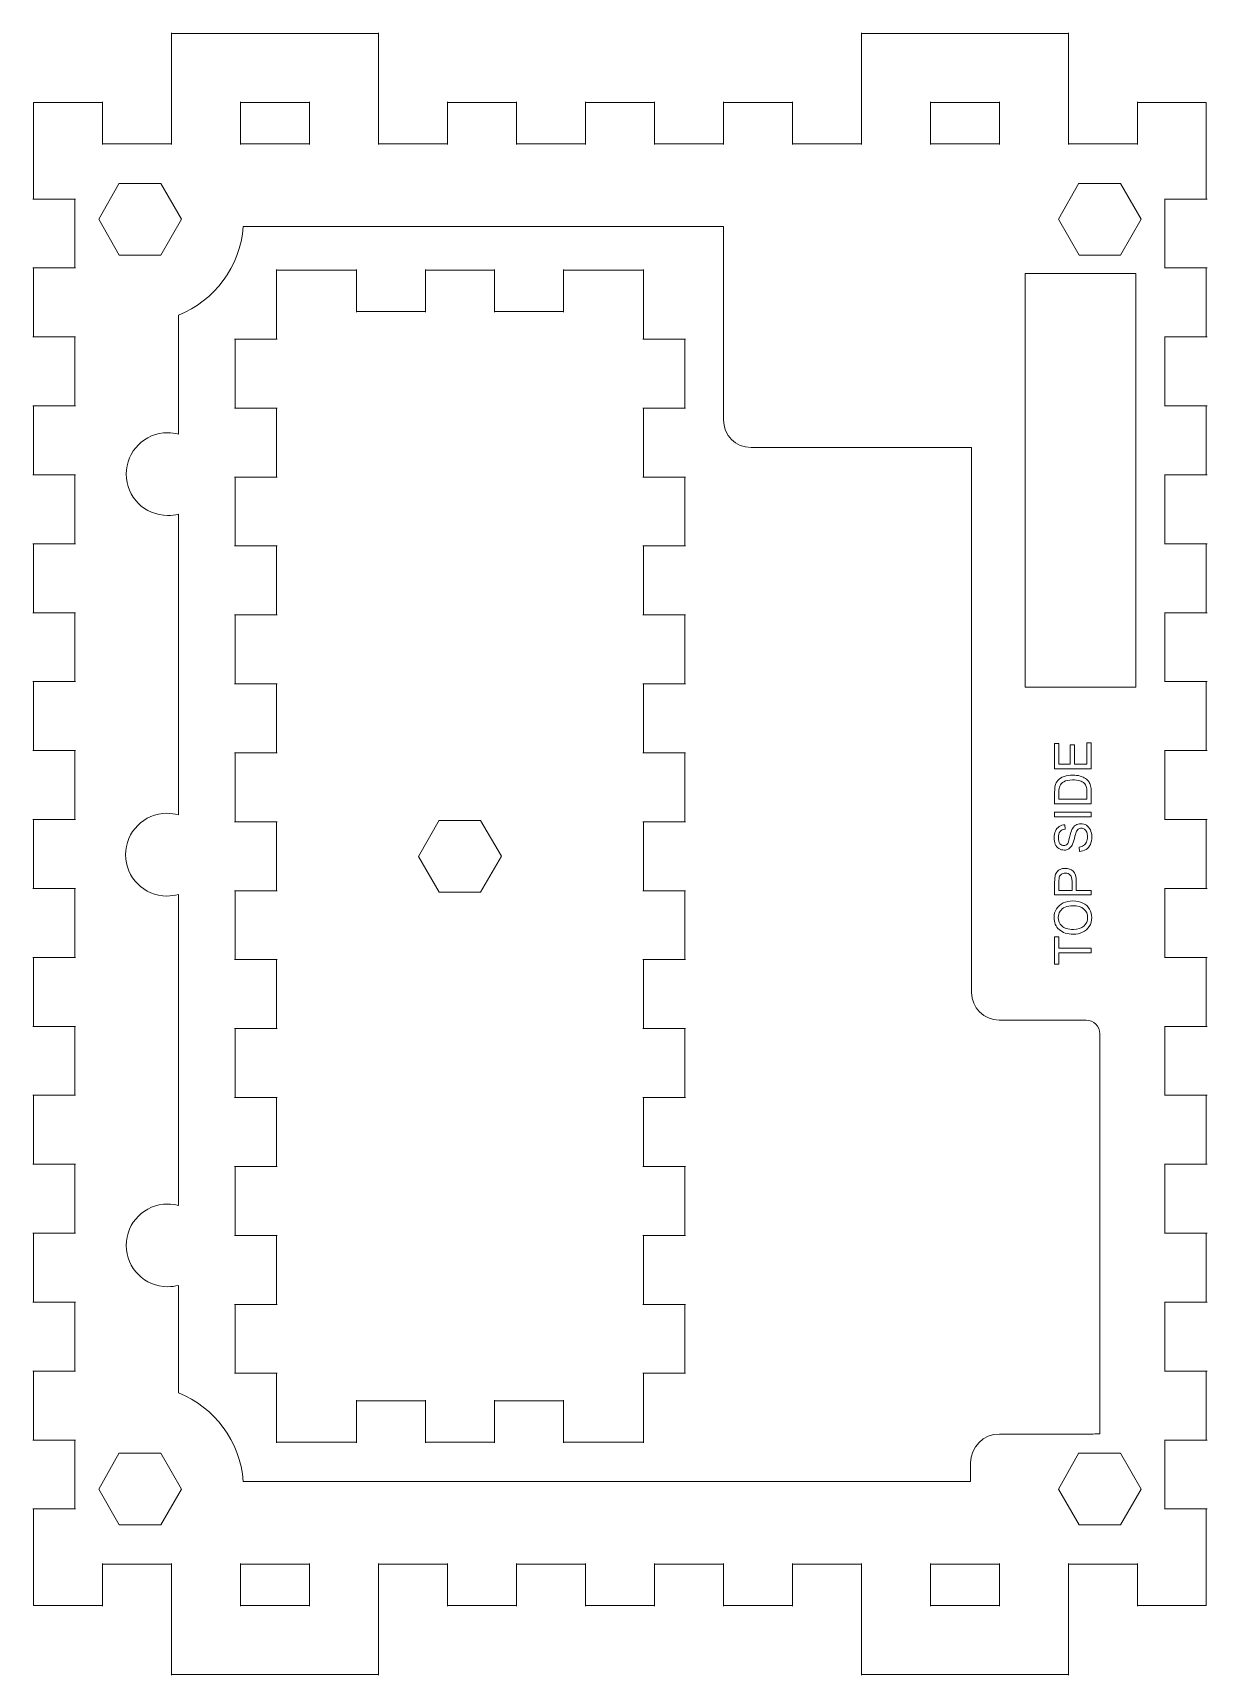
# Model space of a CAD drawing. Header units: centimetres. Extents: x -17.6 to 17, y -10.6 to 13.3.
# Drawn here: x -17.55 to -9.04, y 1.41 to 13.32 of the extents above; entities that cross this region are included whole.
import ezdxf

# ---------------------------------------------------------------- set-up
doc = ezdxf.new("R2010")
doc.units = ezdxf.units.CM
doc.header["$MEASUREMENT"] = 0
doc.layers.add('Layer 1', color=7, linetype='Continuous')

msp = doc.modelspace()

# ---------------------------------------------------------------- linework, layer by layer
at = {"layer": 'Layer 1', "color": 250, "lineweight": 9}
for points in [[(-16.5454, 12.51), (-16.5454, 12.51), (-16.5454, 13.32), (-16.5454, 13.32)], [(-16.5454, 13.315), (-16.5454, 13.315), (-15.0454, 13.315), (-15.0454, 13.315)], [(-15.0454, 12.51), (-15.0454, 12.51), (-15.0454, 13.32), (-15.0454, 13.32)], [(-11.5454, 12.51), (-11.5454, 12.51), (-11.5454, 13.32), (-11.5454, 13.32)], [(-11.5454, 13.315), (-11.5454, 13.315), (-10.0454, 13.315), (-10.0454, 13.315)], [(-10.0454, 12.51), (-10.0454, 12.51), (-10.0454, 13.32), (-10.0454, 13.32)], [(-17.545, 12.115), (-17.545, 12.115), (-17.545, 12.815), (-17.545, 12.815)], [(-17.545, 12.815), (-17.545, 12.815), (-17.0454, 12.815), (-17.0454, 12.815)], [(-17.0454, 12.51), (-17.0454, 12.51), (-17.0454, 12.82), (-17.0454, 12.82)], [(-16.0454, 12.51), (-16.0454, 12.51), (-16.0454, 12.82), (-16.0454, 12.82)], [(-16.0454, 12.815), (-16.0454, 12.815), (-15.5454, 12.815), (-15.5454, 12.815)], [(-15.5454, 12.51), (-15.5454, 12.51), (-15.5454, 12.82), (-15.5454, 12.82)], [(-14.5454, 12.51), (-14.5454, 12.51), (-14.5454, 12.82), (-14.5454, 12.82)], [(-14.5454, 12.815), (-14.5454, 12.815), (-14.0454, 12.815), (-14.0454, 12.815)], [(-14.0454, 12.51), (-14.0454, 12.51), (-14.0454, 12.82), (-14.0454, 12.82)], [(-13.5454, 12.51), (-13.5454, 12.51), (-13.5454, 12.82), (-13.5454, 12.82)], [(-13.5454, 12.815), (-13.5454, 12.815), (-13.0454, 12.815), (-13.0454, 12.815)], [(-13.0454, 12.51), (-13.0454, 12.51), (-13.0454, 12.82), (-13.0454, 12.82)], [(-12.5454, 12.51), (-12.5454, 12.51), (-12.5454, 12.82), (-12.5454, 12.82)], [(-12.5454, 12.815), (-12.5454, 12.815), (-12.0454, 12.815), (-12.0454, 12.815)], [(-12.0454, 12.51), (-12.0454, 12.51), (-12.0454, 12.82), (-12.0454, 12.82)], [(-11.0454, 12.51), (-11.0454, 12.51), (-11.0454, 12.82), (-11.0454, 12.82)], [(-11.0454, 12.815), (-11.0454, 12.815), (-10.5454, 12.815), (-10.5454, 12.815)], [(-10.5454, 12.51), (-10.5454, 12.51), (-10.5454, 12.82), (-10.5454, 12.82)], [(-9.5454, 12.51), (-9.5454, 12.51), (-9.5454, 12.82), (-9.5454, 12.82)], [(-9.5454, 12.815), (-9.5454, 12.815), (-9.0458, 12.815), (-9.0458, 12.815)], [(-9.0458, 12.115), (-9.0458, 12.115), (-9.0458, 12.815), (-9.0458, 12.815)], [(-17.0454, 12.515), (-17.0454, 12.515), (-16.5454, 12.515), (-16.5454, 12.515)], [(-16.0454, 12.515), (-16.0454, 12.515), (-15.5454, 12.515), (-15.5454, 12.515)], [(-15.0454, 12.515), (-15.0454, 12.515), (-14.5454, 12.515), (-14.5454, 12.515)], [(-14.0454, 12.515), (-14.0454, 12.515), (-13.5454, 12.515), (-13.5454, 12.515)], [(-13.0454, 12.515), (-13.0454, 12.515), (-12.5454, 12.515), (-12.5454, 12.515)], [(-12.0454, 12.515), (-12.0454, 12.515), (-11.5454, 12.515), (-11.5454, 12.515)], [(-11.0454, 12.515), (-11.0454, 12.515), (-10.5454, 12.515), (-10.5454, 12.515)], [(-10.0454, 12.515), (-10.0454, 12.515), (-9.5454, 12.515), (-9.5454, 12.515)], [(-16.62318, 12.22847), (-16.62318, 12.22847), (-16.923, 12.22847), (-16.923, 12.22847)], [(-9.66778, 12.22847), (-9.66778, 12.22847), (-9.9676, 12.22847), (-9.9676, 12.22847)], [(-17.24, 12.115), (-17.24, 12.115), (-17.55, 12.115), (-17.55, 12.115)], [(-17.24499, 11.615), (-17.24499, 11.615), (-17.24499, 12.115), (-17.24499, 12.115)], [(-9.04, 12.115), (-9.04, 12.115), (-9.35, 12.115), (-9.35, 12.115)], [(-9.3458, 12.115), (-9.3458, 12.115), (-9.3458, 11.615), (-9.3458, 11.615)], [(-16.02504, 11.915), (-16.04597, 11.62248), (-16.23465, 11.37638), (-16.4954, 11.2724)], [(-16.02504, 11.915), (-16.02504, 11.915), (-12.54538, 11.915), (-12.54538, 11.915)], [(-17.24, 11.615), (-17.24, 11.615), (-17.55, 11.615), (-17.55, 11.615)], [(-17.545, 11.115), (-17.545, 11.115), (-17.545, 11.615), (-17.545, 11.615)], [(-9.04, 11.615), (-9.04, 11.615), (-9.35, 11.615), (-9.35, 11.615)], [(-9.0458, 11.115), (-9.0458, 11.115), (-9.0458, 11.615), (-9.0458, 11.615)], [(-16.4954, 10.40984), (-16.4954, 10.40984), (-16.4954, 11.2724), (-16.4954, 11.2724)], [(-17.24, 11.115), (-17.24, 11.115), (-17.55, 11.115), (-17.55, 11.115)], [(-17.24499, 10.615), (-17.24499, 10.615), (-17.24499, 11.115), (-17.24499, 11.115)], [(-9.04, 11.115), (-9.04, 11.115), (-9.35, 11.115), (-9.35, 11.115)], [(-9.3458, 11.115), (-9.3458, 11.115), (-9.3458, 10.615), (-9.3458, 10.615)], [(-17.24, 10.615), (-17.24, 10.615), (-17.55, 10.615), (-17.55, 10.615)], [(-17.545, 10.115), (-17.545, 10.115), (-17.545, 10.615), (-17.545, 10.615)], [(-9.04, 10.615), (-9.04, 10.615), (-9.35, 10.615), (-9.35, 10.615)], [(-9.0458, 10.115), (-9.0458, 10.115), (-9.0458, 10.615), (-9.0458, 10.615)], [(-17.24, 10.115), (-17.24, 10.115), (-17.55, 10.115), (-17.55, 10.115)], [(-17.24499, 9.615), (-17.24499, 9.615), (-17.24499, 10.115), (-17.24499, 10.115)], [(-9.04, 10.115), (-9.04, 10.115), (-9.35, 10.115), (-9.35, 10.115)], [(-9.3458, 10.115), (-9.3458, 10.115), (-9.3458, 9.615), (-9.3458, 9.615)], [(-16.4954, 7.64844), (-16.4954, 7.64844), (-16.4954, 9.8302), (-16.4954, 9.8302)], [(-17.24, 9.615), (-17.24, 9.615), (-17.55, 9.615), (-17.55, 9.615)], [(-17.545, 9.115), (-17.545, 9.115), (-17.545, 9.615), (-17.545, 9.615)], [(-9.04, 9.615), (-9.04, 9.615), (-9.35, 9.615), (-9.35, 9.615)], [(-9.0458, 9.115), (-9.0458, 9.115), (-9.0458, 9.615), (-9.0458, 9.615)], [(-17.24, 9.115), (-17.24, 9.115), (-17.55, 9.115), (-17.55, 9.115)], [(-17.24499, 8.615), (-17.24499, 8.615), (-17.24499, 9.115), (-17.24499, 9.115)], [(-9.04, 9.115), (-9.04, 9.115), (-9.35, 9.115), (-9.35, 9.115)], [(-9.3458, 9.115), (-9.3458, 9.115), (-9.3458, 8.615), (-9.3458, 8.615)], [(-17.24, 8.615), (-17.24, 8.615), (-17.55, 8.615), (-17.55, 8.615)], [(-17.545, 8.115), (-17.545, 8.115), (-17.545, 8.615), (-17.545, 8.615)], [(-9.04, 8.615), (-9.04, 8.615), (-9.35, 8.615), (-9.35, 8.615)], [(-9.0458, 8.115), (-9.0458, 8.115), (-9.0458, 8.615), (-9.0458, 8.615)], [(-17.24, 8.115), (-17.24, 8.115), (-17.55, 8.115), (-17.55, 8.115)], [(-17.24499, 7.615), (-17.24499, 7.615), (-17.24499, 8.115), (-17.24499, 8.115)], [(-9.04, 8.115), (-9.04, 8.115), (-9.35, 8.115), (-9.35, 8.115)], [(-9.3458, 8.115), (-9.3458, 8.115), (-9.3458, 7.615), (-9.3458, 7.615)], [(-17.24, 7.615), (-17.24, 7.615), (-17.55, 7.615), (-17.55, 7.615)], [(-17.545, 7.115), (-17.545, 7.115), (-17.545, 7.615), (-17.545, 7.615)], [(-9.04, 7.615), (-9.04, 7.615), (-9.35, 7.615), (-9.35, 7.615)], [(-9.0458, 7.115), (-9.0458, 7.115), (-9.0458, 7.615), (-9.0458, 7.615)], [(-17.24, 7.115), (-17.24, 7.115), (-17.55, 7.115), (-17.55, 7.115)], [(-17.24499, 6.615), (-17.24499, 6.615), (-17.24499, 7.115), (-17.24499, 7.115)], [(-16.4954, 4.81656), (-16.4954, 4.81656), (-16.4954, 7.07158), (-16.4954, 7.07158)], [(-9.04, 7.115), (-9.04, 7.115), (-9.35, 7.115), (-9.35, 7.115)], [(-9.3458, 7.115), (-9.3458, 7.115), (-9.3458, 6.615), (-9.3458, 6.615)], [(-17.24, 6.615), (-17.24, 6.615), (-17.55, 6.615), (-17.55, 6.615)], [(-17.545, 6.115), (-17.545, 6.115), (-17.545, 6.615), (-17.545, 6.615)], [(-9.04, 6.615), (-9.04, 6.615), (-9.35, 6.615), (-9.35, 6.615)], [(-9.0458, 6.115), (-9.0458, 6.115), (-9.0458, 6.615), (-9.0458, 6.615)], [(-17.24, 6.115), (-17.24, 6.115), (-17.55, 6.115), (-17.55, 6.115)], [(-17.24499, 5.615), (-17.24499, 5.615), (-17.24499, 6.115), (-17.24499, 6.115)], [(-9.04, 6.115), (-9.04, 6.115), (-9.35, 6.115), (-9.35, 6.115)], [(-9.3458, 6.115), (-9.3458, 6.115), (-9.3458, 5.615), (-9.3458, 5.615)], [(-17.24, 5.615), (-17.24, 5.615), (-17.55, 5.615), (-17.55, 5.615)], [(-17.545, 5.115), (-17.545, 5.115), (-17.545, 5.615), (-17.545, 5.615)], [(-9.04, 5.615), (-9.04, 5.615), (-9.35, 5.615), (-9.35, 5.615)], [(-9.0458, 5.115), (-9.0458, 5.115), (-9.0458, 5.615), (-9.0458, 5.615)], [(-17.24, 5.115), (-17.24, 5.115), (-17.55, 5.115), (-17.55, 5.115)], [(-17.24499, 4.615), (-17.24499, 4.615), (-17.24499, 5.115), (-17.24499, 5.115)], [(-9.04, 5.115), (-9.04, 5.115), (-9.35, 5.115), (-9.35, 5.115)], [(-9.3458, 5.115), (-9.3458, 5.115), (-9.3458, 4.615), (-9.3458, 4.615)], [(-9.8177, 4.03204), (-9.8177, 4.03204), (-9.8177, 4.76066), (-9.8177, 4.76066)], [(-17.24, 4.615), (-17.24, 4.615), (-17.55, 4.615), (-17.55, 4.615)], [(-17.545, 4.115), (-17.545, 4.115), (-17.545, 4.615), (-17.545, 4.615)], [(-9.04, 4.615), (-9.04, 4.615), (-9.35, 4.615), (-9.35, 4.615)], [(-9.0458, 4.115), (-9.0458, 4.115), (-9.0458, 4.615), (-9.0458, 4.615)], [(-16.4954, 3.45761), (-16.4954, 3.45761), (-16.4954, 4.23692), (-16.4954, 4.23692)], [(-17.24, 4.115), (-17.24, 4.115), (-17.55, 4.115), (-17.55, 4.115)], [(-17.24499, 3.615), (-17.24499, 3.615), (-17.24499, 4.115), (-17.24499, 4.115)], [(-9.04, 4.115), (-9.04, 4.115), (-9.35, 4.115), (-9.35, 4.115)], [(-9.3458, 4.115), (-9.3458, 4.115), (-9.3458, 3.615), (-9.3458, 3.615)], [(-9.8177, 4.03204), (-9.8177, 4.03204), (-9.8177, 3.16066), (-9.8177, 3.16066)], [(-17.24, 3.615), (-17.24, 3.615), (-17.55, 3.615), (-17.55, 3.615)], [(-17.545, 3.115), (-17.545, 3.115), (-17.545, 3.615), (-17.545, 3.615)], [(-9.04, 3.615), (-9.04, 3.615), (-9.35, 3.615), (-9.35, 3.615)], [(-9.0458, 3.115), (-9.0458, 3.115), (-9.0458, 3.615), (-9.0458, 3.615)], [(-16.4954, 3.45761), (-16.23465, 3.35362), (-16.04596, 3.10751), (-16.02504, 2.815)], [(-17.24, 3.115), (-17.24, 3.115), (-17.55, 3.115), (-17.55, 3.115)], [(-17.24499, 2.615), (-17.24499, 2.615), (-17.24499, 3.115), (-17.24499, 3.115)], [(-9.04, 3.115), (-9.04, 3.115), (-9.35, 3.115), (-9.35, 3.115)], [(-9.3458, 3.115), (-9.3458, 3.115), (-9.3458, 2.615), (-9.3458, 2.615)], [(-16.62318, 3.01987), (-16.62318, 3.01987), (-16.923, 3.01987), (-16.923, 3.01987)], [(-9.66778, 3.01987), (-9.66778, 3.01987), (-9.9676, 3.01987), (-9.9676, 3.01987)], [(-10.75453, 2.815), (-10.75453, 2.815), (-16.02504, 2.815), (-16.02504, 2.815)], [(-17.24, 2.615), (-17.24, 2.615), (-17.55, 2.615), (-17.55, 2.615)], [(-17.545, 1.915), (-17.545, 1.915), (-17.545, 2.615), (-17.545, 2.615)], [(-9.04, 2.615), (-9.04, 2.615), (-9.35, 2.615), (-9.35, 2.615)], [(-9.0458, 1.915), (-9.0458, 1.915), (-9.0458, 2.615), (-9.0458, 2.615)], [(-17.0454, 1.91), (-17.0454, 1.91), (-17.0454, 2.22), (-17.0454, 2.22)], [(-16.5454, 2.215), (-16.5454, 2.215), (-17.0454, 2.215), (-17.0454, 2.215)], [(-16.5454, 1.41), (-16.5454, 1.41), (-16.5454, 2.22), (-16.5454, 2.22)], [(-16.0454, 1.91), (-16.0454, 1.91), (-16.0454, 2.22), (-16.0454, 2.22)], [(-15.5454, 2.215), (-15.5454, 2.215), (-16.0454, 2.215), (-16.0454, 2.215)], [(-15.5454, 1.91), (-15.5454, 1.91), (-15.5454, 2.22), (-15.5454, 2.22)], [(-15.0454, 1.41), (-15.0454, 1.41), (-15.0454, 2.22), (-15.0454, 2.22)], [(-14.5454, 2.215), (-14.5454, 2.215), (-15.0454, 2.215), (-15.0454, 2.215)], [(-14.5454, 1.91), (-14.5454, 1.91), (-14.5454, 2.22), (-14.5454, 2.22)], [(-14.0454, 1.91), (-14.0454, 1.91), (-14.0454, 2.22), (-14.0454, 2.22)], [(-13.5454, 2.215), (-13.5454, 2.215), (-14.0454, 2.215), (-14.0454, 2.215)], [(-13.5454, 1.91), (-13.5454, 1.91), (-13.5454, 2.22), (-13.5454, 2.22)], [(-13.0454, 1.91), (-13.0454, 1.91), (-13.0454, 2.22), (-13.0454, 2.22)], [(-12.5454, 2.215), (-12.5454, 2.215), (-13.0454, 2.215), (-13.0454, 2.215)], [(-12.5454, 1.91), (-12.5454, 1.91), (-12.5454, 2.22), (-12.5454, 2.22)], [(-12.0454, 1.91), (-12.0454, 1.91), (-12.0454, 2.22), (-12.0454, 2.22)], [(-11.5454, 2.215), (-11.5454, 2.215), (-12.0454, 2.215), (-12.0454, 2.215)], [(-11.5454, 1.41), (-11.5454, 1.41), (-11.5454, 2.22), (-11.5454, 2.22)], [(-11.0454, 1.91), (-11.0454, 1.91), (-11.0454, 2.22), (-11.0454, 2.22)], [(-10.5454, 2.215), (-10.5454, 2.215), (-11.0454, 2.215), (-11.0454, 2.215)], [(-10.5454, 1.91), (-10.5454, 1.91), (-10.5454, 2.22), (-10.5454, 2.22)], [(-10.0454, 1.41), (-10.0454, 1.41), (-10.0454, 2.22), (-10.0454, 2.22)], [(-9.5454, 2.215), (-9.5454, 2.215), (-10.0454, 2.215), (-10.0454, 2.215)], [(-9.5454, 1.91), (-9.5454, 1.91), (-9.5454, 2.22), (-9.5454, 2.22)], [(-17.545, 1.915), (-17.545, 1.915), (-17.0454, 1.915), (-17.0454, 1.915)], [(-16.0454, 1.915), (-16.0454, 1.915), (-15.5454, 1.915), (-15.5454, 1.915)], [(-14.5454, 1.915), (-14.5454, 1.915), (-14.0454, 1.915), (-14.0454, 1.915)], [(-13.5454, 1.915), (-13.5454, 1.915), (-13.0454, 1.915), (-13.0454, 1.915)], [(-12.5454, 1.915), (-12.5454, 1.915), (-12.0454, 1.915), (-12.0454, 1.915)], [(-11.0454, 1.915), (-11.0454, 1.915), (-10.5454, 1.915), (-10.5454, 1.915)], [(-9.5454, 1.915), (-9.5454, 1.915), (-9.0458, 1.915), (-9.0458, 1.915)], [(-16.5454, 1.415), (-16.5454, 1.415), (-15.0454, 1.415), (-15.0454, 1.415)], [(-11.5454, 1.415), (-11.5454, 1.415), (-10.0454, 1.415), (-10.0454, 1.415)]]:
    msp.add_open_spline(points, degree=3, dxfattribs=at)
for points, knots in [([(-16.92468, 12.23015), (-16.92468, 12.23015), (-17.0731, 11.96761), (-17.0731, 11.96761), (-17.0731, 11.96761), (-17.0731, 11.96761), (-16.92341, 11.70846), (-16.92341, 11.70846), (-16.92341, 11.70846), (-16.92341, 11.70846), (-16.62349, 11.70846), (-16.62349, 11.70846)], [0, 0, 0, 0, 0.25, 0.25, 0.25, 0.25, 0.5, 0.5, 0.5, 0.5, 1, 1, 1, 1]), ([(-16.62318, 12.22847), (-16.62318, 12.22847), (-16.4731, 11.96854), (-16.4731, 11.96854), (-16.4731, 11.96854), (-16.4731, 11.96854), (-16.62349, 11.70846), (-16.62349, 11.70846)], [0, 0, 0, 0, 0.33333333, 0.33333333, 0.33333333, 0.33333333, 1, 1, 1, 1]), ([(-9.96928, 12.23015), (-9.96928, 12.23015), (-10.1177, 11.96761), (-10.1177, 11.96761), (-10.1177, 11.96761), (-10.1177, 11.96761), (-9.96801, 11.70846), (-9.96801, 11.70846), (-9.96801, 11.70846), (-9.96801, 11.70846), (-9.66809, 11.70846), (-9.66809, 11.70846)], [0, 0, 0, 0, 0.25, 0.25, 0.25, 0.25, 0.5, 0.5, 0.5, 0.5, 1, 1, 1, 1]), ([(-9.66778, 12.22847), (-9.66778, 12.22847), (-9.5177, 11.96854), (-9.5177, 11.96854), (-9.5177, 11.96854), (-9.5177, 11.96854), (-9.66809, 11.70846), (-9.66809, 11.70846)], [0, 0, 0, 0, 0.33333333, 0.33333333, 0.33333333, 0.33333333, 1, 1, 1, 1]), ([(-12.54538, 11.915), (-12.54538, 11.915), (-12.54538, 10.51276), (-12.54538, 10.51276), (-12.54538, 10.51276), (-12.54538, 10.40276), (-12.45538, 10.31276), (-12.34538, 10.31276), (-12.34538, 10.31276), (-12.34538, 10.31276), (-10.74768, 10.31276), (-10.74768, 10.31276)], [0, 0, 0, 0, 0.25, 0.25, 0.25, 0.25, 0.5, 0.5, 0.5, 0.5, 1, 1, 1, 1]), ([(-9.55768, 8.575), (-9.55768, 8.575), (-9.55768, 11.575), (-9.55768, 11.575), (-9.55768, 11.575), (-9.55768, 11.575), (-10.35768, 11.575), (-10.35768, 11.575), (-10.35768, 11.575), (-10.35768, 11.575), (-10.35768, 8.575), (-10.35768, 8.575), (-10.35768, 8.575), (-10.35768, 8.575), (-9.55768, 8.575), (-9.55768, 8.575)], [0, 0, 0, 0, 0.2, 0.2, 0.2, 0.2, 0.4, 0.4, 0.4, 0.4, 0.6, 0.6, 0.6, 0.6, 1, 1, 1, 1]), ([(-16.4954, 9.8302), (-16.5202, 9.82356), (-16.54628, 9.82002), (-16.57318, 9.82002), (-16.57318, 9.82002), (-16.73887, 9.82002), (-16.87318, 9.95433), (-16.87318, 10.12002), (-16.87318, 10.12002), (-16.87318, 10.28571), (-16.73887, 10.42002), (-16.57318, 10.42002), (-16.57318, 10.42002), (-16.54628, 10.42002), (-16.5202, 10.41648), (-16.4954, 10.40984)], [0, 0, 0, 0, 0.2, 0.2, 0.2, 0.2, 0.4, 0.4, 0.4, 0.4, 0.6, 0.6, 0.6, 0.6, 1, 1, 1, 1]), ([(-10.74768, 10.31276), (-10.74768, 10.31276), (-10.74768, 6.36071), (-10.74768, 6.36071), (-10.74768, 6.36071), (-10.74768, 6.2507), (-10.65768, 6.16071), (-10.54769, 6.16071), (-10.54769, 6.16071), (-10.54769, 6.16071), (-9.9177, 6.16071), (-9.9177, 6.16071)], [0, 0, 0, 0, 0.25, 0.25, 0.25, 0.25, 0.5, 0.5, 0.5, 0.5, 1, 1, 1, 1]), ([(-16.4954, 7.07158), (-16.52169, 7.06405), (-16.54947, 7.06001), (-16.57818, 7.06001), (-16.57818, 7.06001), (-16.74387, 7.06001), (-16.87818, 7.19432), (-16.87818, 7.36001), (-16.87818, 7.36001), (-16.87818, 7.5257), (-16.74387, 7.66001), (-16.57818, 7.66001), (-16.57818, 7.66001), (-16.54947, 7.66001), (-16.52169, 7.65597), (-16.4954, 7.64844)], [0, 0, 0, 0, 0.2, 0.2, 0.2, 0.2, 0.4, 0.4, 0.4, 0.4, 0.6, 0.6, 0.6, 0.6, 1, 1, 1, 1]), ([(-9.9177, 6.16066), (-9.8627, 6.16066), (-9.8177, 6.11566), (-9.8177, 6.06066), (-9.8177, 6.06066), (-9.8177, 6.06066), (-9.8177, 4.76066), (-9.8177, 4.76066)], [0, 0, 0, 0, 0.33333333, 0.33333333, 0.33333333, 0.33333333, 1, 1, 1, 1]), ([(-16.4954, 4.23692), (-16.5202, 4.23028), (-16.54628, 4.22674), (-16.57318, 4.22674), (-16.57318, 4.22674), (-16.73887, 4.22674), (-16.87318, 4.36105), (-16.87318, 4.52674), (-16.87318, 4.52674), (-16.87318, 4.69243), (-16.73887, 4.82674), (-16.57318, 4.82674), (-16.57318, 4.82674), (-16.54628, 4.82674), (-16.5202, 4.8232), (-16.4954, 4.81656)], [0, 0, 0, 0, 0.2, 0.2, 0.2, 0.2, 0.4, 0.4, 0.4, 0.4, 0.6, 0.6, 0.6, 0.6, 1, 1, 1, 1]), ([(-10.75453, 2.815), (-10.75453, 2.815), (-10.75453, 2.94953), (-10.75453, 2.94953), (-10.75453, 2.94953), (-10.75453, 3.06445), (-10.66053, 3.15846), (-10.54559, 3.15846), (-10.54559, 3.15846), (-10.54559, 3.15846), (-9.86519, 3.15846), (-9.86519, 3.15846)], [0, 0, 0, 0, 0.25, 0.25, 0.25, 0.25, 0.5, 0.5, 0.5, 0.5, 1, 1, 1, 1]), ([(-9.86519, 3.15846), (-9.85124, 3.15993), (-9.83705, 3.16069), (-9.8227, 3.16069), (-9.8227, 3.16069), (-9.82103, 3.16069), (-9.81935, 3.16068), (-9.8177, 3.16066)], [0, 0, 0, 0, 0.33333333, 0.33333333, 0.33333333, 0.33333333, 1, 1, 1, 1]), ([(-16.92468, 3.02155), (-16.92468, 3.02155), (-17.0731, 2.75901), (-17.0731, 2.75901), (-17.0731, 2.75901), (-17.0731, 2.75901), (-16.92341, 2.49986), (-16.92341, 2.49986), (-16.92341, 2.49986), (-16.92341, 2.49986), (-16.62349, 2.49986), (-16.62349, 2.49986)], [0, 0, 0, 0, 0.25, 0.25, 0.25, 0.25, 0.5, 0.5, 0.5, 0.5, 1, 1, 1, 1]), ([(-16.62318, 3.01987), (-16.62318, 3.01987), (-16.4731, 2.75994), (-16.4731, 2.75994), (-16.4731, 2.75994), (-16.4731, 2.75994), (-16.62349, 2.49986), (-16.62349, 2.49986)], [0, 0, 0, 0, 0.33333333, 0.33333333, 0.33333333, 0.33333333, 1, 1, 1, 1]), ([(-9.96928, 3.02155), (-9.96928, 3.02155), (-10.1177, 2.75901), (-10.1177, 2.75901), (-10.1177, 2.75901), (-10.1177, 2.75901), (-9.96801, 2.49986), (-9.96801, 2.49986), (-9.96801, 2.49986), (-9.96801, 2.49986), (-9.66809, 2.49986), (-9.66809, 2.49986)], [0, 0, 0, 0, 0.25, 0.25, 0.25, 0.25, 0.5, 0.5, 0.5, 0.5, 1, 1, 1, 1]), ([(-9.66778, 3.01987), (-9.66778, 3.01987), (-9.5177, 2.75994), (-9.5177, 2.75994), (-9.5177, 2.75994), (-9.5177, 2.75994), (-9.66809, 2.49986), (-9.66809, 2.49986)], [0, 0, 0, 0, 0.33333333, 0.33333333, 0.33333333, 0.33333333, 1, 1, 1, 1])]:
    msp.add_open_spline(points, degree=3, knots=knots, dxfattribs=at)
at = {"layer": 'Layer 1', "lineweight": 9}
for points in [[(-15.78488, 11.29397), (-15.78488, 11.29397), (-15.78488, 11.60397), (-15.78488, 11.60397)], [(-15.78488, 11.59897), (-15.78488, 11.59897), (-15.20488, 11.59897), (-15.20488, 11.59897)], [(-15.20488, 11.29397), (-15.20488, 11.29397), (-15.20488, 11.60397), (-15.20488, 11.60397)], [(-14.70488, 11.29397), (-14.70488, 11.29397), (-14.70488, 11.60397), (-14.70488, 11.60397)], [(-14.70488, 11.59897), (-14.70488, 11.59897), (-14.20488, 11.59897), (-14.20488, 11.59897)], [(-14.20488, 11.29397), (-14.20488, 11.29397), (-14.20488, 11.60397), (-14.20488, 11.60397)], [(-13.70488, 11.29397), (-13.70488, 11.29397), (-13.70488, 11.60397), (-13.70488, 11.60397)], [(-13.70488, 11.59897), (-13.70488, 11.59897), (-13.12488, 11.59897), (-13.12488, 11.59897)], [(-13.12488, 11.29397), (-13.12488, 11.29397), (-13.12488, 11.60397), (-13.12488, 11.60397)], [(-15.78488, 11.09897), (-15.78488, 11.09897), (-15.78488, 11.29897), (-15.78488, 11.29897)], [(-15.20488, 11.29897), (-15.20488, 11.29897), (-14.70488, 11.29897), (-14.70488, 11.29897)], [(-14.20488, 11.29897), (-14.20488, 11.29897), (-13.70488, 11.29897), (-13.70488, 11.29897)], [(-13.12488, 11.29897), (-13.12488, 11.29897), (-13.12488, 11.09897), (-13.12488, 11.09897)], [(-15.77988, 11.09897), (-15.77988, 11.09897), (-16.08988, 11.09897), (-16.08988, 11.09897)], [(-16.08488, 10.59897), (-16.08488, 10.59897), (-16.08488, 11.09897), (-16.08488, 11.09897)], [(-12.81988, 11.09897), (-12.81988, 11.09897), (-13.12988, 11.09897), (-13.12988, 11.09897)], [(-12.82488, 10.59897), (-12.82488, 10.59897), (-12.82488, 11.09897), (-12.82488, 11.09897)], [(-15.77988, 10.59897), (-15.77988, 10.59897), (-16.08988, 10.59897), (-16.08988, 10.59897)], [(-15.78488, 10.09897), (-15.78488, 10.09897), (-15.78488, 10.59897), (-15.78488, 10.59897)], [(-12.81988, 10.59897), (-12.81988, 10.59897), (-13.12988, 10.59897), (-13.12988, 10.59897)], [(-13.12488, 10.59897), (-13.12488, 10.59897), (-13.12488, 10.09897), (-13.12488, 10.09897)], [(-15.77988, 10.09897), (-15.77988, 10.09897), (-16.08988, 10.09897), (-16.08988, 10.09897)], [(-16.08488, 9.59897), (-16.08488, 9.59897), (-16.08488, 10.09897), (-16.08488, 10.09897)], [(-12.81988, 10.09897), (-12.81988, 10.09897), (-13.12988, 10.09897), (-13.12988, 10.09897)], [(-12.82488, 9.59897), (-12.82488, 9.59897), (-12.82488, 10.09897), (-12.82488, 10.09897)], [(-15.77988, 9.59897), (-15.77988, 9.59897), (-16.08988, 9.59897), (-16.08988, 9.59897)], [(-15.78488, 9.09897), (-15.78488, 9.09897), (-15.78488, 9.59897), (-15.78488, 9.59897)], [(-12.81988, 9.59897), (-12.81988, 9.59897), (-13.12988, 9.59897), (-13.12988, 9.59897)], [(-13.12488, 9.59897), (-13.12488, 9.59897), (-13.12488, 9.09897), (-13.12488, 9.09897)], [(-15.77988, 9.09897), (-15.77988, 9.09897), (-16.08988, 9.09897), (-16.08988, 9.09897)], [(-16.08488, 8.59897), (-16.08488, 8.59897), (-16.08488, 9.09897), (-16.08488, 9.09897)], [(-12.81988, 9.09897), (-12.81988, 9.09897), (-13.12988, 9.09897), (-13.12988, 9.09897)], [(-12.82488, 8.59897), (-12.82488, 8.59897), (-12.82488, 9.09897), (-12.82488, 9.09897)], [(-15.77988, 8.59897), (-15.77988, 8.59897), (-16.08988, 8.59897), (-16.08988, 8.59897)], [(-15.78488, 8.09897), (-15.78488, 8.09897), (-15.78488, 8.59897), (-15.78488, 8.59897)], [(-12.81988, 8.59897), (-12.81988, 8.59897), (-13.12988, 8.59897), (-13.12988, 8.59897)], [(-13.12488, 8.59897), (-13.12488, 8.59897), (-13.12488, 8.09897), (-13.12488, 8.09897)], [(-15.77988, 8.09897), (-15.77988, 8.09897), (-16.08988, 8.09897), (-16.08988, 8.09897)], [(-16.08488, 7.59897), (-16.08488, 7.59897), (-16.08488, 8.09897), (-16.08488, 8.09897)], [(-12.81988, 8.09897), (-12.81988, 8.09897), (-13.12988, 8.09897), (-13.12988, 8.09897)], [(-12.82488, 7.59897), (-12.82488, 7.59897), (-12.82488, 8.09897), (-12.82488, 8.09897)], [(-15.77988, 7.59897), (-15.77988, 7.59897), (-16.08988, 7.59897), (-16.08988, 7.59897)], [(-15.78488, 7.09897), (-15.78488, 7.09897), (-15.78488, 7.59897), (-15.78488, 7.59897)], [(-14.30506, 7.60813), (-14.30506, 7.60813), (-14.60488, 7.60813), (-14.60488, 7.60813)], [(-12.81988, 7.59897), (-12.81988, 7.59897), (-13.12988, 7.59897), (-13.12988, 7.59897)], [(-13.12488, 7.59897), (-13.12488, 7.59897), (-13.12488, 7.09897), (-13.12488, 7.09897)], [(-15.77988, 7.09897), (-15.77988, 7.09897), (-16.08988, 7.09897), (-16.08988, 7.09897)], [(-16.08488, 6.59897), (-16.08488, 6.59897), (-16.08488, 7.09897), (-16.08488, 7.09897)], [(-12.81988, 7.09897), (-12.81988, 7.09897), (-13.12988, 7.09897), (-13.12988, 7.09897)], [(-12.82488, 6.59897), (-12.82488, 6.59897), (-12.82488, 7.09897), (-12.82488, 7.09897)], [(-15.77988, 6.59897), (-15.77988, 6.59897), (-16.08988, 6.59897), (-16.08988, 6.59897)], [(-15.78488, 6.09897), (-15.78488, 6.09897), (-15.78488, 6.59897), (-15.78488, 6.59897)], [(-12.81988, 6.59897), (-12.81988, 6.59897), (-13.12988, 6.59897), (-13.12988, 6.59897)], [(-13.12488, 6.59897), (-13.12488, 6.59897), (-13.12488, 6.09897), (-13.12488, 6.09897)], [(-15.77988, 6.09897), (-15.77988, 6.09897), (-16.08988, 6.09897), (-16.08988, 6.09897)], [(-16.08488, 5.59897), (-16.08488, 5.59897), (-16.08488, 6.09897), (-16.08488, 6.09897)], [(-12.81988, 6.09897), (-12.81988, 6.09897), (-13.12988, 6.09897), (-13.12988, 6.09897)], [(-12.82488, 5.59897), (-12.82488, 5.59897), (-12.82488, 6.09897), (-12.82488, 6.09897)], [(-15.77988, 5.59897), (-15.77988, 5.59897), (-16.08988, 5.59897), (-16.08988, 5.59897)], [(-15.78488, 5.09897), (-15.78488, 5.09897), (-15.78488, 5.59897), (-15.78488, 5.59897)], [(-12.81988, 5.59897), (-12.81988, 5.59897), (-13.12988, 5.59897), (-13.12988, 5.59897)], [(-13.12488, 5.59897), (-13.12488, 5.59897), (-13.12488, 5.09897), (-13.12488, 5.09897)], [(-15.77988, 5.09897), (-15.77988, 5.09897), (-16.08988, 5.09897), (-16.08988, 5.09897)], [(-16.08488, 4.59897), (-16.08488, 4.59897), (-16.08488, 5.09897), (-16.08488, 5.09897)], [(-12.81988, 5.09897), (-12.81988, 5.09897), (-13.12988, 5.09897), (-13.12988, 5.09897)], [(-12.82488, 4.59897), (-12.82488, 4.59897), (-12.82488, 5.09897), (-12.82488, 5.09897)], [(-15.77988, 4.59897), (-15.77988, 4.59897), (-16.08988, 4.59897), (-16.08988, 4.59897)], [(-15.78488, 4.09897), (-15.78488, 4.09897), (-15.78488, 4.59897), (-15.78488, 4.59897)], [(-12.81988, 4.59897), (-12.81988, 4.59897), (-13.12988, 4.59897), (-13.12988, 4.59897)], [(-13.12488, 4.59897), (-13.12488, 4.59897), (-13.12488, 4.09897), (-13.12488, 4.09897)], [(-15.77988, 4.09897), (-15.77988, 4.09897), (-16.08988, 4.09897), (-16.08988, 4.09897)], [(-16.08488, 3.59897), (-16.08488, 3.59897), (-16.08488, 4.09897), (-16.08488, 4.09897)], [(-12.81988, 4.09897), (-12.81988, 4.09897), (-13.12988, 4.09897), (-13.12988, 4.09897)], [(-12.82488, 3.59897), (-12.82488, 3.59897), (-12.82488, 4.09897), (-12.82488, 4.09897)], [(-15.77988, 3.59897), (-15.77988, 3.59897), (-16.08988, 3.59897), (-16.08988, 3.59897)], [(-15.78488, 3.39897), (-15.78488, 3.39897), (-15.78488, 3.59897), (-15.78488, 3.59897)], [(-12.81988, 3.59897), (-12.81988, 3.59897), (-13.12988, 3.59897), (-13.12988, 3.59897)], [(-13.12488, 3.59897), (-13.12488, 3.59897), (-13.12488, 3.39897), (-13.12488, 3.39897)], [(-15.78488, 3.09397), (-15.78488, 3.09397), (-15.78488, 3.40397), (-15.78488, 3.40397)], [(-15.20488, 3.09397), (-15.20488, 3.09397), (-15.20488, 3.40397), (-15.20488, 3.40397)], [(-14.70488, 3.39897), (-14.70488, 3.39897), (-15.20488, 3.39897), (-15.20488, 3.39897)], [(-14.70488, 3.09397), (-14.70488, 3.09397), (-14.70488, 3.40397), (-14.70488, 3.40397)], [(-14.20488, 3.09397), (-14.20488, 3.09397), (-14.20488, 3.40397), (-14.20488, 3.40397)], [(-13.70488, 3.39897), (-13.70488, 3.39897), (-14.20488, 3.39897), (-14.20488, 3.39897)], [(-13.70488, 3.09397), (-13.70488, 3.09397), (-13.70488, 3.40397), (-13.70488, 3.40397)], [(-13.12488, 3.09397), (-13.12488, 3.09397), (-13.12488, 3.40397), (-13.12488, 3.40397)], [(-15.78488, 3.09897), (-15.78488, 3.09897), (-15.20488, 3.09897), (-15.20488, 3.09897)], [(-14.70488, 3.09897), (-14.70488, 3.09897), (-14.20488, 3.09897), (-14.20488, 3.09897)], [(-13.70488, 3.09897), (-13.70488, 3.09897), (-13.12488, 3.09897), (-13.12488, 3.09897)]]:
    msp.add_open_spline(points, degree=3, dxfattribs=at)
at = {"layer": 'Layer 1', "color": 1, "lineweight": 9}
for points, knots in [([(-9.88027, 7.98354), (-9.88027, 7.98354), (-10.14497, 7.98354), (-10.14497, 7.98354), (-10.14497, 7.98354), (-10.14497, 7.98354), (-10.14497, 8.16592), (-10.14497, 8.16592), (-10.14497, 8.16592), (-10.14497, 8.16592), (-10.11391, 8.16592), (-10.11391, 8.16592), (-10.11391, 8.16592), (-10.11391, 8.16592), (-10.11391, 8.01705), (-10.11391, 8.01705), (-10.11391, 8.01705), (-10.11391, 8.01705), (-10.03258, 8.01705), (-10.03258, 8.01705), (-10.03258, 8.01705), (-10.03258, 8.01705), (-10.03258, 8.15639), (-10.03258, 8.15639), (-10.03258, 8.15639), (-10.03258, 8.15639), (-10.00153, 8.15639), (-10.00153, 8.15639), (-10.00153, 8.15639), (-10.00153, 8.15639), (-10.00153, 8.01705), (-10.00153, 8.01705), (-10.00153, 8.01705), (-10.00153, 8.01705), (-9.91132, 8.01705), (-9.91132, 8.01705), (-9.91132, 8.01705), (-9.91132, 8.01705), (-9.91132, 8.17191), (-9.91132, 8.17191), (-9.91132, 8.17191), (-9.91132, 8.17191), (-9.88027, 8.17191), (-9.88027, 8.17191), (-9.88027, 8.17191), (-9.88027, 8.17191), (-9.88027, 7.98354), (-9.88027, 7.98354)], [0, 0, 0, 0, 0.07692308, 0.07692308, 0.07692308, 0.07692308, 0.15384615, 0.15384615, 0.15384615, 0.15384615, 0.23076923, 0.23076923, 0.23076923, 0.23076923, 0.30769231, 0.30769231, 0.30769231, 0.30769231, 0.38461538, 0.38461538, 0.38461538, 0.38461538, 0.46153846, 0.46153846, 0.46153846, 0.46153846, 0.53846154, 0.53846154, 0.53846154, 0.53846154, 0.61538462, 0.61538462, 0.61538462, 0.61538462, 0.69230769, 0.69230769, 0.69230769, 0.69230769, 0.76923077, 0.76923077, 0.76923077, 0.76923077, 0.84615385, 0.84615385, 0.84615385, 0.84615385, 1, 1, 1, 1]), ([(-9.88027, 7.72808), (-9.88027, 7.72808), (-10.14497, 7.72808), (-10.14497, 7.72808), (-10.14497, 7.72808), (-10.14497, 7.72808), (-10.14497, 7.81509), (-10.14497, 7.81509), (-10.14497, 7.81509), (-10.14497, 7.83473), (-10.14374, 7.84972), (-10.14121, 7.86007), (-10.14121, 7.86007), (-10.1377, 7.87453), (-10.13135, 7.88688), (-10.12223, 7.89711), (-10.12223, 7.89711), (-10.1104, 7.91046), (-10.09537, 7.92039), (-10.07701, 7.92698), (-10.07701, 7.92698), (-10.05865, 7.93362), (-10.03763, 7.93691), (-10.01404, 7.93691), (-10.01404, 7.93691), (-9.99395, 7.93691), (-9.97614, 7.93468), (-9.96062, 7.93021), (-9.96062, 7.93021), (-9.94509, 7.92574), (-9.93221, 7.91998), (-9.92204, 7.91299), (-9.92204, 7.91299), (-9.91188, 7.90593), (-9.90387, 7.89828), (-9.89808, 7.88993), (-9.89808, 7.88993), (-9.89222, 7.88164), (-9.88779, 7.87159), (-9.88477, 7.85984), (-9.88477, 7.85984), (-9.88175, 7.84801), (-9.88027, 7.83449), (-9.88027, 7.81921), (-9.88027, 7.81921), (-9.88027, 7.81921), (-9.88027, 7.72808), (-9.88027, 7.72808)], [0, 0, 0, 0, 0.07692308, 0.07692308, 0.07692308, 0.07692308, 0.15384615, 0.15384615, 0.15384615, 0.15384615, 0.23076923, 0.23076923, 0.23076923, 0.23076923, 0.30769231, 0.30769231, 0.30769231, 0.30769231, 0.38461538, 0.38461538, 0.38461538, 0.38461538, 0.46153846, 0.46153846, 0.46153846, 0.46153846, 0.53846154, 0.53846154, 0.53846154, 0.53846154, 0.61538462, 0.61538462, 0.61538462, 0.61538462, 0.69230769, 0.69230769, 0.69230769, 0.69230769, 0.76923077, 0.76923077, 0.76923077, 0.76923077, 0.84615385, 0.84615385, 0.84615385, 0.84615385, 1, 1, 1, 1]), ([(-9.91132, 7.76159), (-9.91132, 7.76159), (-9.91132, 7.81545), (-9.91132, 7.81545), (-9.91132, 7.81545), (-9.91132, 7.83208), (-9.91293, 7.84513), (-9.91619, 7.8546), (-9.91619, 7.8546), (-9.91946, 7.86406), (-9.92402, 7.87159), (-9.92993, 7.87723), (-9.92993, 7.87723), (-9.93825, 7.88511), (-9.94946, 7.89129), (-9.96351, 7.8957), (-9.96351, 7.8957), (-9.97756, 7.90011), (-9.99457, 7.90234), (-10.01459, 7.90234), (-10.01459, 7.90234), (-10.04232, 7.90234), (-10.06364, 7.89799), (-10.07855, 7.88935), (-10.07855, 7.88935), (-10.09346, 7.88071), (-10.10344, 7.87018), (-10.10849, 7.85778), (-10.10849, 7.85778), (-10.11213, 7.84884), (-10.11391, 7.83444), (-10.11391, 7.81456), (-10.11391, 7.81456), (-10.11391, 7.81456), (-10.11391, 7.76159), (-10.11391, 7.76159), (-10.11391, 7.76159), (-10.11391, 7.76159), (-9.91132, 7.76159), (-9.91132, 7.76159)], [0, 0, 0, 0, 0.09090909, 0.09090909, 0.09090909, 0.09090909, 0.18181818, 0.18181818, 0.18181818, 0.18181818, 0.27272727, 0.27272727, 0.27272727, 0.27272727, 0.36363636, 0.36363636, 0.36363636, 0.36363636, 0.45454545, 0.45454545, 0.45454545, 0.45454545, 0.54545455, 0.54545455, 0.54545455, 0.54545455, 0.63636364, 0.63636364, 0.63636364, 0.63636364, 0.72727273, 0.72727273, 0.72727273, 0.72727273, 0.81818182, 0.81818182, 0.81818182, 0.81818182, 1, 1, 1, 1]), ([(-9.88027, 7.63571), (-9.88027, 7.63571), (-10.14497, 7.63571), (-10.14497, 7.63571), (-10.14497, 7.63571), (-10.14497, 7.63571), (-10.14497, 7.66923), (-10.14497, 7.66923), (-10.14497, 7.66923), (-10.14497, 7.66923), (-9.88027, 7.66923), (-9.88027, 7.66923), (-9.88027, 7.66923), (-9.88027, 7.66923), (-9.88027, 7.63571), (-9.88027, 7.63571)], [0, 0, 0, 0, 0.2, 0.2, 0.2, 0.2, 0.4, 0.4, 0.4, 0.4, 0.6, 0.6, 0.6, 0.6, 1, 1, 1, 1]), ([(-9.9653, 7.38385), (-9.9653, 7.38385), (-9.96826, 7.41524), (-9.96826, 7.41524), (-9.96826, 7.41524), (-9.95495, 7.41671), (-9.94404, 7.42018), (-9.93548, 7.42564), (-9.93548, 7.42564), (-9.92697, 7.43111), (-9.92007, 7.43959), (-9.91477, 7.45105), (-9.91477, 7.45105), (-9.90954, 7.46252), (-9.90689, 7.47544), (-9.90689, 7.4898), (-9.90689, 7.4898), (-9.90689, 7.50255), (-9.90886, 7.51378), (-9.91286, 7.52354), (-9.91286, 7.52354), (-9.91687, 7.5333), (-9.92235, 7.54053), (-9.92932, 7.54529), (-9.92932, 7.54529), (-9.93628, 7.55005), (-9.94386, 7.55247), (-9.95199, 7.55247), (-9.95199, 7.55247), (-9.96025, 7.55247), (-9.96746, 7.55017), (-9.97368, 7.54559), (-9.97368, 7.54559), (-9.97984, 7.541), (-9.98502, 7.53341), (-9.98927, 7.52283), (-9.98927, 7.52283), (-9.99198, 7.51607), (-9.99629, 7.50108), (-10.00214, 7.47786), (-10.00214, 7.47786), (-10.008, 7.45463), (-10.01348, 7.4384), (-10.01866, 7.42912), (-10.01866, 7.42912), (-10.02531, 7.41707), (-10.03357, 7.40813), (-10.04336, 7.40225), (-10.04336, 7.40225), (-10.05316, 7.39631), (-10.06419, 7.39337), (-10.07633, 7.39337), (-10.07633, 7.39337), (-10.08976, 7.39337), (-10.10227, 7.39702), (-10.11385, 7.40425), (-10.11385, 7.40425), (-10.1255, 7.41147), (-10.13431, 7.422), (-10.14035, 7.43594), (-10.14035, 7.43594), (-10.14639, 7.44981), (-10.1494, 7.46527), (-10.1494, 7.48227), (-10.1494, 7.48227), (-10.1494, 7.50096), (-10.14626, 7.51749), (-10.13992, 7.53177), (-10.13992, 7.53177), (-10.13363, 7.54606), (-10.12433, 7.55705), (-10.112, 7.56476), (-10.112, 7.56476), (-10.09974, 7.57246), (-10.08582, 7.57657), (-10.07029, 7.57716), (-10.07029, 7.57716), (-10.07029, 7.57716), (-10.0677, 7.54505), (-10.0677, 7.54505), (-10.0677, 7.54505), (-10.0844, 7.54336), (-10.09703, 7.53753), (-10.10553, 7.52759), (-10.10553, 7.52759), (-10.1141, 7.51766), (-10.11835, 7.50296), (-10.11835, 7.48356), (-10.11835, 7.48356), (-10.11835, 7.46334), (-10.11447, 7.44857), (-10.10671, 7.43935), (-10.10671, 7.43935), (-10.09894, 7.43012), (-10.08958, 7.42547), (-10.07861, 7.42547), (-10.07861, 7.42547), (-10.06912, 7.42547), (-10.06129, 7.42876), (-10.05513, 7.43529), (-10.05513, 7.43529), (-10.04903, 7.44176), (-10.04269, 7.45852), (-10.03628, 7.48567), (-10.03628, 7.48567), (-10.02981, 7.51284), (-10.0242, 7.53148), (-10.0194, 7.54159), (-10.0194, 7.54159), (-10.01231, 7.55623), (-10.00338, 7.56711), (-9.99247, 7.5741), (-9.99247, 7.5741), (-9.98163, 7.58109), (-9.96912, 7.58457), (-9.95495, 7.58457), (-9.95495, 7.58457), (-9.94084, 7.58457), (-9.92765, 7.58074), (-9.91521, 7.57304), (-9.91521, 7.57304), (-9.90276, 7.56534), (-9.89309, 7.55435), (-9.88619, 7.53994), (-9.88619, 7.53994), (-9.87928, 7.52554), (-9.87583, 7.50937), (-9.87583, 7.49132), (-9.87583, 7.49132), (-9.87583, 7.46851), (-9.87935, 7.4494), (-9.88631, 7.43399), (-9.88631, 7.43399), (-9.89327, 7.41854), (-9.90375, 7.40648), (-9.91779, 7.39772), (-9.91779, 7.39772), (-9.93178, 7.3889), (-9.94762, 7.38432), (-9.9653, 7.38385)], [0, 0, 0, 0, 0.02777778, 0.02777778, 0.02777778, 0.02777778, 0.05555556, 0.05555556, 0.05555556, 0.05555556, 0.08333333, 0.08333333, 0.08333333, 0.08333333, 0.11111111, 0.11111111, 0.11111111, 0.11111111, 0.13888889, 0.13888889, 0.13888889, 0.13888889, 0.16666667, 0.16666667, 0.16666667, 0.16666667, 0.19444444, 0.19444444, 0.19444444, 0.19444444, 0.22222222, 0.22222222, 0.22222222, 0.22222222, 0.25, 0.25, 0.25, 0.25, 0.27777778, 0.27777778, 0.27777778, 0.27777778, 0.30555556, 0.30555556, 0.30555556, 0.30555556, 0.33333333, 0.33333333, 0.33333333, 0.33333333, 0.36111111, 0.36111111, 0.36111111, 0.36111111, 0.38888889, 0.38888889, 0.38888889, 0.38888889, 0.41666667, 0.41666667, 0.41666667, 0.41666667, 0.44444444, 0.44444444, 0.44444444, 0.44444444, 0.47222222, 0.47222222, 0.47222222, 0.47222222, 0.5, 0.5, 0.5, 0.5, 0.52777778, 0.52777778, 0.52777778, 0.52777778, 0.55555556, 0.55555556, 0.55555556, 0.55555556, 0.58333333, 0.58333333, 0.58333333, 0.58333333, 0.61111111, 0.61111111, 0.61111111, 0.61111111, 0.63888889, 0.63888889, 0.63888889, 0.63888889, 0.66666667, 0.66666667, 0.66666667, 0.66666667, 0.69444444, 0.69444444, 0.69444444, 0.69444444, 0.72222222, 0.72222222, 0.72222222, 0.72222222, 0.75, 0.75, 0.75, 0.75, 0.77777778, 0.77777778, 0.77777778, 0.77777778, 0.80555556, 0.80555556, 0.80555556, 0.80555556, 0.83333333, 0.83333333, 0.83333333, 0.83333333, 0.86111111, 0.86111111, 0.86111111, 0.86111111, 0.88888889, 0.88888889, 0.88888889, 0.88888889, 0.91666667, 0.91666667, 0.91666667, 0.91666667, 0.94444444, 0.94444444, 0.94444444, 0.94444444, 1, 1, 1, 1]), ([(-9.88027, 7.06784), (-9.88027, 7.06784), (-10.14497, 7.06784), (-10.14497, 7.06784), (-10.14497, 7.06784), (-10.14497, 7.06784), (-10.14497, 7.1632), (-10.14497, 7.1632), (-10.14497, 7.1632), (-10.14497, 7.17996), (-10.14411, 7.19277), (-10.14244, 7.20164), (-10.14244, 7.20164), (-10.14029, 7.21405), (-10.13616, 7.22446), (-10.13012, 7.23287), (-10.13012, 7.23287), (-10.12402, 7.24127), (-10.11552, 7.24804), (-10.10461, 7.25315), (-10.10461, 7.25315), (-10.0937, 7.25827), (-10.08169, 7.2608), (-10.06857, 7.2608), (-10.06857, 7.2608), (-10.04614, 7.2608), (-10.0271, 7.25397), (-10.01157, 7.24027), (-10.01157, 7.24027), (-9.99598, 7.22663), (-9.98822, 7.20188), (-9.98822, 7.16614), (-9.98822, 7.16614), (-9.98822, 7.16614), (-9.98822, 7.10135), (-9.98822, 7.10135), (-9.98822, 7.10135), (-9.98822, 7.10135), (-9.88027, 7.10135), (-9.88027, 7.10135), (-9.88027, 7.10135), (-9.88027, 7.10135), (-9.88027, 7.06784), (-9.88027, 7.06784)], [0, 0, 0, 0, 0.08333333, 0.08333333, 0.08333333, 0.08333333, 0.16666667, 0.16666667, 0.16666667, 0.16666667, 0.25, 0.25, 0.25, 0.25, 0.33333333, 0.33333333, 0.33333333, 0.33333333, 0.41666667, 0.41666667, 0.41666667, 0.41666667, 0.5, 0.5, 0.5, 0.5, 0.58333333, 0.58333333, 0.58333333, 0.58333333, 0.66666667, 0.66666667, 0.66666667, 0.66666667, 0.75, 0.75, 0.75, 0.75, 0.83333333, 0.83333333, 0.83333333, 0.83333333, 1, 1, 1, 1]), ([(-10.01927, 7.10135), (-10.01927, 7.10135), (-10.01927, 7.16661), (-10.01927, 7.16661), (-10.01927, 7.16661), (-10.01927, 7.18824), (-10.02346, 7.20352), (-10.0319, 7.21264), (-10.0319, 7.21264), (-10.04035, 7.22169), (-10.05218, 7.22622), (-10.06752, 7.22622), (-10.06752, 7.22622), (-10.07855, 7.22622), (-10.08804, 7.22357), (-10.09592, 7.21823), (-10.09592, 7.21823), (-10.10381, 7.21288), (-10.10905, 7.20582), (-10.11157, 7.19712), (-10.11157, 7.19712), (-10.11311, 7.19147), (-10.11391, 7.18107), (-10.11391, 7.16596), (-10.11391, 7.16596), (-10.11391, 7.16596), (-10.11391, 7.10135), (-10.11391, 7.10135), (-10.11391, 7.10135), (-10.11391, 7.10135), (-10.01927, 7.10135), (-10.01927, 7.10135)], [0, 0, 0, 0, 0.11111111, 0.11111111, 0.11111111, 0.11111111, 0.22222222, 0.22222222, 0.22222222, 0.22222222, 0.33333333, 0.33333333, 0.33333333, 0.33333333, 0.44444444, 0.44444444, 0.44444444, 0.44444444, 0.55555556, 0.55555556, 0.55555556, 0.55555556, 0.66666667, 0.66666667, 0.66666667, 0.66666667, 0.77777778, 0.77777778, 0.77777778, 0.77777778, 1, 1, 1, 1]), ([(-10.00911, 6.78321), (-10.05298, 6.78321), (-10.08736, 6.7945), (-10.11219, 6.81701), (-10.11219, 6.81701), (-10.13702, 6.83953), (-10.1494, 6.86858), (-10.1494, 6.90421), (-10.1494, 6.90421), (-10.1494, 6.92755), (-10.14355, 6.94854), (-10.13191, 6.96729), (-10.13191, 6.96729), (-10.12026, 6.98599), (-10.10399, 7.00028), (-10.08311, 7.0101), (-10.08311, 7.0101), (-10.06228, 7.01992), (-10.03862, 7.02485), (-10.01219, 7.02485), (-10.01219, 7.02485), (-9.98539, 7.02485), (-9.96136, 7.01968), (-9.94022, 7.00933), (-9.94022, 7.00933), (-9.91903, 6.99898), (-9.90301, 6.98434), (-9.89216, 6.96541), (-9.89216, 6.96541), (-9.88126, 6.94642), (-9.87583, 6.92596), (-9.87583, 6.90403), (-9.87583, 6.90403), (-9.87583, 6.88022), (-9.88187, 6.859), (-9.89389, 6.84024), (-9.89389, 6.84024), (-9.9059, 6.82155), (-9.92229, 6.80732), (-9.94312, 6.79767), (-9.94312, 6.79767), (-9.96388, 6.78803), (-9.98588, 6.78321), (-10.00911, 6.78321)], [0, 0, 0, 0, 0.08333333, 0.08333333, 0.08333333, 0.08333333, 0.16666667, 0.16666667, 0.16666667, 0.16666667, 0.25, 0.25, 0.25, 0.25, 0.33333333, 0.33333333, 0.33333333, 0.33333333, 0.41666667, 0.41666667, 0.41666667, 0.41666667, 0.5, 0.5, 0.5, 0.5, 0.58333333, 0.58333333, 0.58333333, 0.58333333, 0.66666667, 0.66666667, 0.66666667, 0.66666667, 0.75, 0.75, 0.75, 0.75, 0.83333333, 0.83333333, 0.83333333, 0.83333333, 1, 1, 1, 1]), ([(-10.00849, 6.81778), (-9.97664, 6.81778), (-9.95156, 6.82595), (-9.93326, 6.8423), (-9.93326, 6.8423), (-9.91496, 6.85864), (-9.90578, 6.87916), (-9.90578, 6.90386), (-9.90578, 6.90386), (-9.90578, 6.92902), (-9.91502, 6.94966), (-9.93351, 6.96594), (-9.93351, 6.96594), (-9.95199, 6.98217), (-9.97824, 6.99028), (-10.01225, 6.99028), (-10.01225, 6.99028), (-10.03375, 6.99028), (-10.05255, 6.98681), (-10.06857, 6.97988), (-10.06857, 6.97988), (-10.08459, 6.97294), (-10.09703, 6.96277), (-10.10584, 6.94942), (-10.10584, 6.94942), (-10.11465, 6.93601), (-10.11909, 6.92102), (-10.11909, 6.90438), (-10.11909, 6.90438), (-10.11909, 6.88074), (-10.11059, 6.86041), (-10.09358, 6.84336), (-10.09358, 6.84336), (-10.07658, 6.82631), (-10.04823, 6.81778), (-10.00849, 6.81778)], [0, 0, 0, 0, 0.1, 0.1, 0.1, 0.1, 0.2, 0.2, 0.2, 0.2, 0.3, 0.3, 0.3, 0.3, 0.4, 0.4, 0.4, 0.4, 0.5, 0.5, 0.5, 0.5, 0.6, 0.6, 0.6, 0.6, 0.7, 0.7, 0.7, 0.7, 0.8, 0.8, 0.8, 0.8, 1, 1, 1, 1]), ([(-9.88027, 6.64852), (-9.88027, 6.64852), (-10.11391, 6.64852), (-10.11391, 6.64852), (-10.11391, 6.64852), (-10.11391, 6.64852), (-10.11391, 6.56526), (-10.11391, 6.56526), (-10.11391, 6.56526), (-10.11391, 6.56526), (-10.14497, 6.56526), (-10.14497, 6.56526), (-10.14497, 6.56526), (-10.14497, 6.56526), (-10.14497, 6.76528), (-10.14497, 6.76528), (-10.14497, 6.76528), (-10.14497, 6.76528), (-10.11391, 6.76528), (-10.11391, 6.76528), (-10.11391, 6.76528), (-10.11391, 6.76528), (-10.11391, 6.68203), (-10.11391, 6.68203), (-10.11391, 6.68203), (-10.11391, 6.68203), (-9.88027, 6.68203), (-9.88027, 6.68203), (-9.88027, 6.68203), (-9.88027, 6.68203), (-9.88027, 6.64852), (-9.88027, 6.64852)], [0, 0, 0, 0, 0.11111111, 0.11111111, 0.11111111, 0.11111111, 0.22222222, 0.22222222, 0.22222222, 0.22222222, 0.33333333, 0.33333333, 0.33333333, 0.33333333, 0.44444444, 0.44444444, 0.44444444, 0.44444444, 0.55555556, 0.55555556, 0.55555556, 0.55555556, 0.66666667, 0.66666667, 0.66666667, 0.66666667, 0.77777778, 0.77777778, 0.77777778, 0.77777778, 1, 1, 1, 1])]:
    msp.add_open_spline(points, degree=3, knots=knots, dxfattribs=at)
at = {"layer": 'Layer 1', "lineweight": 9}
for points, knots in [([(-14.60656, 7.60981), (-14.60656, 7.60981), (-14.75498, 7.34727), (-14.75498, 7.34727), (-14.75498, 7.34727), (-14.75498, 7.34727), (-14.60529, 7.08812), (-14.60529, 7.08812), (-14.60529, 7.08812), (-14.60529, 7.08812), (-14.30537, 7.08812), (-14.30537, 7.08812)], [0, 0, 0, 0, 0.25, 0.25, 0.25, 0.25, 0.5, 0.5, 0.5, 0.5, 1, 1, 1, 1]), ([(-14.30506, 7.60813), (-14.30506, 7.60813), (-14.15498, 7.3482), (-14.15498, 7.3482), (-14.15498, 7.3482), (-14.15498, 7.3482), (-14.30537, 7.08812), (-14.30537, 7.08812)], [0, 0, 0, 0, 0.33333333, 0.33333333, 0.33333333, 0.33333333, 1, 1, 1, 1])]:
    msp.add_open_spline(points, degree=3, knots=knots, dxfattribs=at)

doc.saveas('drawing.dxf')
